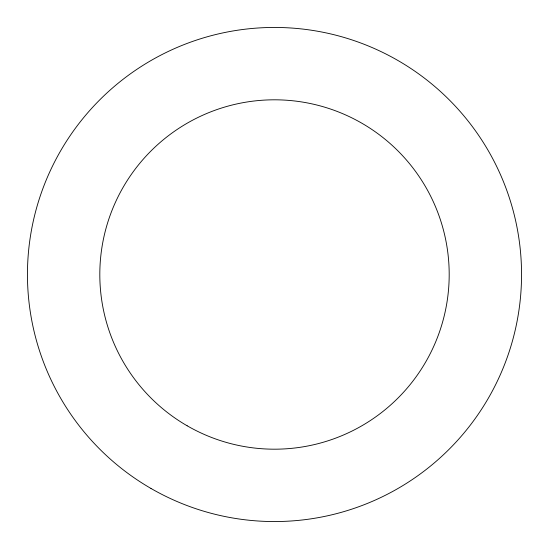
<?xml version="1.0" encoding="UTF-8"?>
<svg xmlns="http://www.w3.org/2000/svg" width="549" height="549" viewBox="0 0 549 549"><rect width="100%" height="100%" fill="white"/><g stroke="black" fill="none" stroke-linecap="round" stroke-linejoin="round"><path stroke-width="0.82" d="M150.975 488.452A247.05 247.05 0 0 0 521.55 274.5A247.05 247.05 0 0 0 150.975 60.548A247.05 247.05 0 0 0 150.975 488.452M187.154 425.784A174.692 174.692 0 0 0 449.192 274.5A174.692 174.692 0 0 0 187.154 123.216A174.692 174.692 0 0 0 187.154 425.784"/></g></svg>
